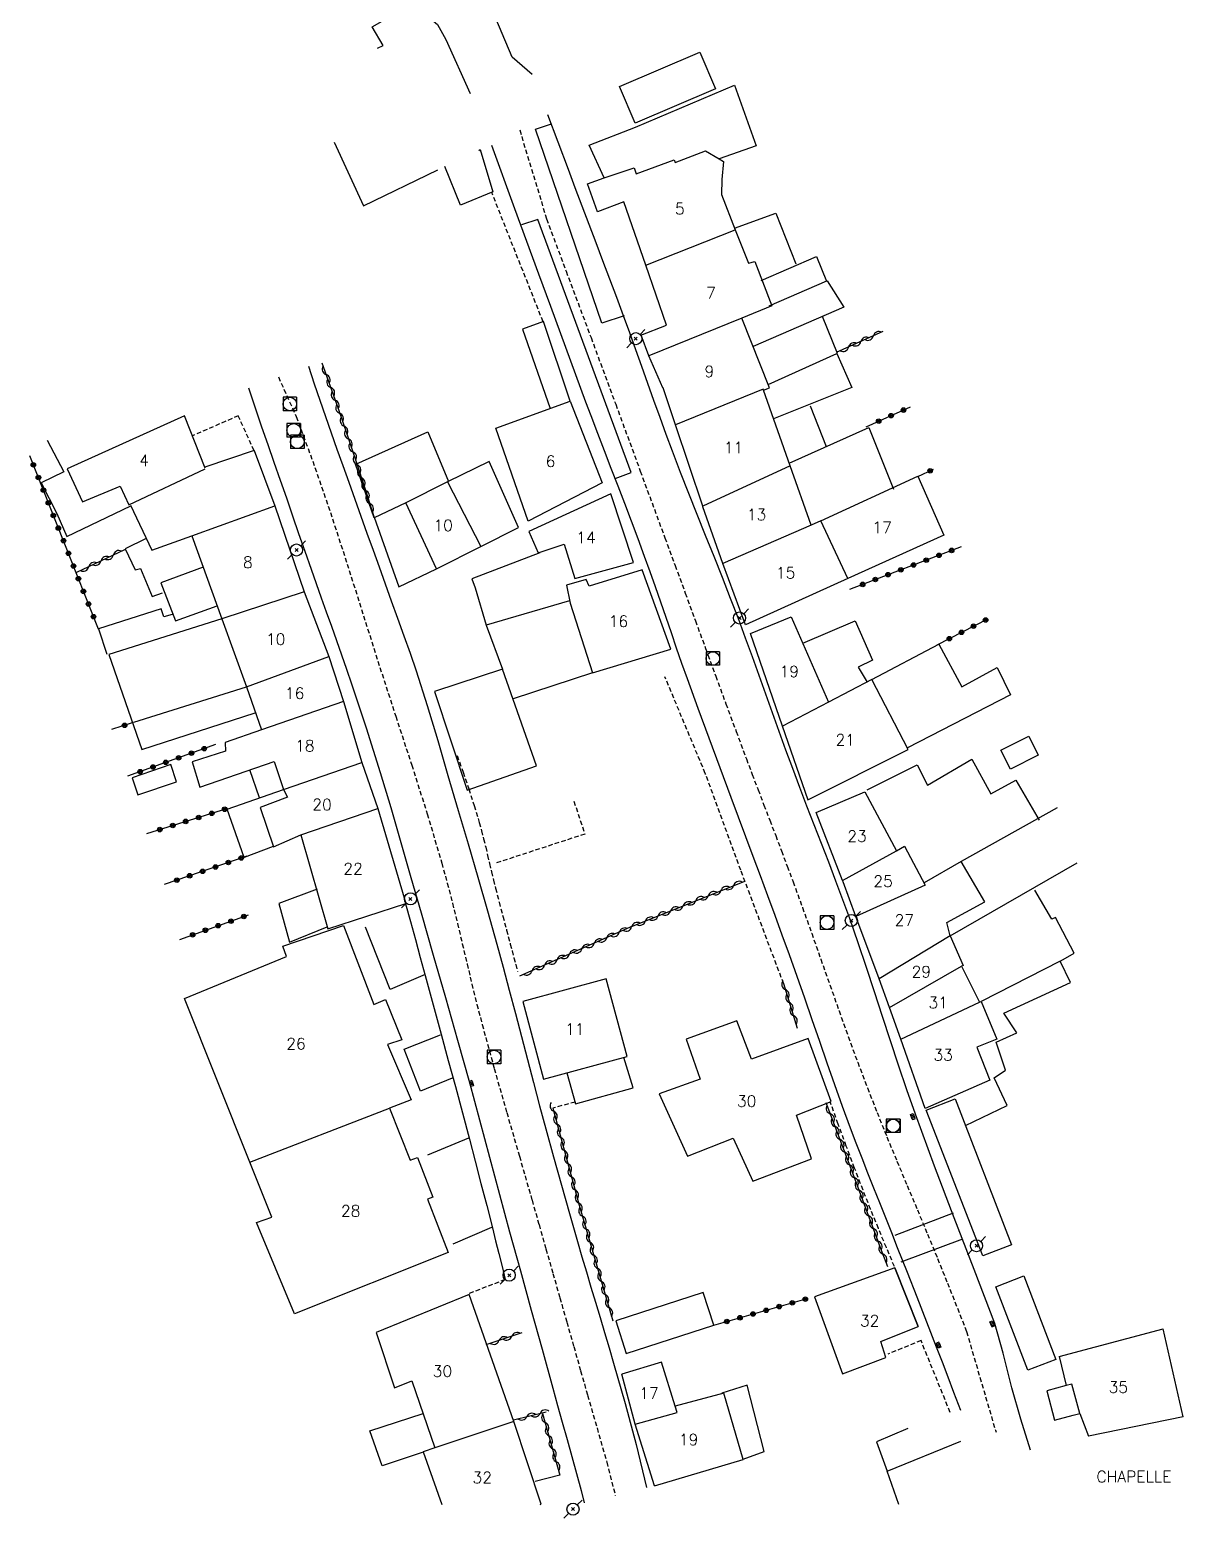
# Model space of a CAD drawing. Header units: millimetres. Extents: x 168000 to 169000, y 125998 to 127000.
# Drawn here: x 168849.2 to 168976.4, y 125998.5 to 126162.6 of the extents above; entities that cross this region are included whole.
import ezdxf
from ezdxf.enums import TextEntityAlignment as Align

# ---------------------------------------------------------------- set-up
doc = ezdxf.new("R2010")
doc.units = ezdxf.units.MM
doc.linetypes.add('DASHED', pattern=[0.75, 0.5, -0.25])
doc.layers.get('0').update_dxf_attribs({"linetype": 'CONTINUOUS'})
for name, color, linetype in [('W0001', 6, 'DASHED'), ('W0014', 7, 'CONTINUOUS'), ('W0017', 7, 'CONTINUOUS'), ('W0020', 2, 'CONTINUOUS'), ('W0021', 2, 'CONTINUOUS'), ('W0101', 7, 'CONTINUOUS'), ('W0104', 1, 'CONTINUOUS'), ('W0112', 1, 'DASHED'), ('W0310', 3, 'CONTINUOUS'), ('W0323', 7, 'CONTINUOUS'), ('W0401', 7, 'CONTINUOUS'), ('W0420', 7, 'CONTINUOUS'), ('W0473', 7, 'CONTINUOUS'), ('W0984', 7, 'CONTINUOUS'), ('W0991', 7, 'CONTINUOUS'), ('W1102', 7, 'CONTINUOUS')]:
    doc.layers.add(name, color=color, linetype=linetype)
doc.styles.get("Standard").update_dxf_attribs({"font": 'romans.shx', "width": 0.85})

# ---------------------------------------------------------------- blocks, each defined once
blk = doc.blocks.new('T473')
for p, q in [((-0.166667, 0.166667), (0.166667, -0.166667)), ((-0.166667, -0.166667), (0.166667, 0.166667)), ((0.500001, 0.500001), (1.000002, 1.000002)), ((-1.000002, -1.000002), (-0.500001, -0.500001))]:
    blk.add_line(p, q)
blk.add_ellipse((0, 0), major_axis=(0.471405, 0.471405), ratio=1, start_param=5.4977871438, end_param=11.780972451)
blk = doc.blocks.new('T420')
for p, q in [((0.75, 0.75), (-0.75, 0.75)), ((-0.75, 0.75), (-0.75, -0.75)), ((0.75, 0.75), (0.75, -0.75)), ((0.75, -0.75), (-0.75, -0.75))]:
    blk.add_line(p, q)
blk.add_ellipse((0, 0), major_axis=(-0.53, 0.53), ratio=1, start_param=3.926991, end_param=10.210176)
blk = doc.blocks.new('T401')
for p, q in [((-0.3, 0.3), (0, 0.3)), ((-0.3, -0.25), (-0.3, 0.3)), ((-0.3, 0.15), (0, 0.15)), ((-0.3, 0), (0, 0)), ((0, 0.3), (0, -0.25)), ((-0.3, -0.15), (0, -0.15)), ((-0.3, -0.25), (-0.3, -0.3)), ((-0.3, -0.3), (0, -0.3)), ((0, -0.3), (0, -0.25))]:
    blk.add_line(p, q)
blk = doc.blocks.new('t310o')
at = {"color": 0, "linetype": 'Continuous'}
for centre, start, end in [((-0.5, 0.38), 216.8699, 323.1304), ((0.5, -0.37), 36.8699, 143.1303)]:
    blk.add_arc(centre, 0.625, start, end, dxfattribs=at)
blk = doc.blocks.new('t323o')
at = {"color": 0, "linetype": 'Continuous'}
for radius in [0.25, 0.15]:
    blk.add_circle((0, 0), radius, dxfattribs=at)

msp = doc.modelspace()

# ---------------------------------------------------------------- linework, layer by layer
at = {"layer": 'W0001'}
for points in [[(168903.21, 126151.53), (168906.17, 126141.73), (168908.32, 126135.97), (168911.07, 126128.64), (168913.79, 126121.29), (168916.5, 126113.93), (168919.21, 126106.58), (168920.34, 126103.53), (168921.46, 126100.48), (168922.58, 126097.43), (168923.7, 126094.38), (168924.82, 126091.33), (168925.94, 126088.28), (168927.07, 126085.23), (168928.2, 126082.19), (168928.84, 126080.49), (168929.49, 126078.8), (168930.13, 126077.11), (168930.78, 126075.42), (168931.43, 126073.73), (168932.07, 126072.04), (168932.71, 126070.35), (168933.35, 126068.65), (168934.38, 126065.81), (168935.4, 126062.97), (168936.4, 126060.12), (168937.41, 126057.27), (168938.41, 126054.43), (168939.43, 126051.58), (168940.47, 126048.75), (168941.54, 126045.92), (168942.6, 126043.22), (168943.69, 126040.52), (168944.8, 126037.84), (168945.92, 126035.16), (168947.05, 126032.48), (168948.17, 126029.8), (168949.28, 126027.11), (168950.36, 126024.41), (168952.47, 126019.05), (168955.65, 126008.18), (168955.73, 126007.97)], [(168876.61, 126124.31), (168878.57, 126119.94), (168880.39, 126115.02), (168882.34, 126109.36), (168884.19, 126103.68), (168885.99, 126097.97), (168887.8, 126092.28), (168889.54, 126086.9), (168891.3, 126081.52), (168893.02, 126076.13), (168894.62, 126070.7), (168895.23, 126068.49), (168895.8, 126066.27), (168896.35, 126064.04), (168896.88, 126061.81), (168897.41, 126059.58), (168897.94, 126057.35), (168898.49, 126055.13), (168899.07, 126052.91), (168900.4, 126048.05), (168901.78, 126043.21), (168903.18, 126038.38), (168904.57, 126033.54), (168905.34, 126030.85), (168906.1, 126028.16), (168906.87, 126025.47), (168907.64, 126022.78), (168908.4, 126020.1), (168909.17, 126017.41), (168909.93, 126014.72), (168910.7, 126012.03), (168912.81, 126004.65), (168913.75, 126000.98)]]:
    msp.add_lwpolyline(points, dxfattribs=at)
at = {"layer": 'W0014'}
for points in [[(168904.59, 126157.63), (168902.39, 126159.56), (168897.57, 126171)], [(168887.52, 126160.55), (168888.16, 126160.83), (168886.93, 126162.9), (168888.8, 126163.98), (168890.6, 126164.67), (168892.65, 126164.45), (168894.14, 126163.16), (168895.07, 126161.51), (168897.76, 126155.57)], [(168959.51, 126005.98), (168958.45, 126009.4), (168957.46, 126012.86), (168957.46, 126012.86), (168957.46, 126012.86), (168956.52, 126016.67), (168955.6, 126019.95), (168955.6, 126019.95), (168955.6, 126019.95), (168955.6, 126019.95), (168955.6, 126019.95), (168955.6, 126019.95), (168955.6, 126019.95), (168953.31, 126025.89), (168951.1, 126031.59), (168948.93, 126037.3), (168946.83, 126043.04), (168945.89, 126045.72), (168944.98, 126048.41), (168944.09, 126051.11), (168943.21, 126053.81), (168942.34, 126056.52), (168941.45, 126059.21), (168940.54, 126061.9), (168939.61, 126064.59), (168938.85, 126066.66), (168938.07, 126068.73), (168937.28, 126070.8), (168936.48, 126072.86), (168935.68, 126074.92), (168934.88, 126076.98), (168934.09, 126079.05), (168933.31, 126081.12), (168932.56, 126083.17), (168931.81, 126085.22), (168931.07, 126087.28), (168930.34, 126089.34), (168929.61, 126091.39), (168928.87, 126093.45), (168928.11, 126095.5), (168927.35, 126097.55), (168926.46, 126099.87), (168925.55, 126102.2), (168924.63, 126104.51), (168923.7, 126106.83), (168922.78, 126109.14), (168921.86, 126111.46), (168920.95, 126113.78), (168920.06, 126116.11), (168919.37, 126117.97), (168918.68, 126119.83), (168918.01, 126121.7), (168917.34, 126123.57), (168916.68, 126125.44), (168916.01, 126127.31), (168915.34, 126129.17), (168914.65, 126131.04), (168913.9, 126133.06), (168913.15, 126135.07), (168912.39, 126137.09), (168911.63, 126139.1), (168910.86, 126141.11), (168910.1, 126143.13), (168909.34, 126145.14), (168908.59, 126147.16), (168906.3, 126153.2)], [(168900.11, 126149.86), (168902.62, 126142.87), (168903.95, 126139.28), (168905.27, 126135.68), (168906.59, 126132.09), (168907.15, 126130.59), (168907.7, 126129.08), (168908.26, 126127.58), (168908.81, 126126.08), (168909.37, 126124.57), (168909.92, 126123.07), (168910.48, 126121.56), (168911.04, 126120.06), (168911.78, 126118.12), (168912.52, 126116.18), (168913.26, 126114.25), (168914.01, 126112.31), (168914.75, 126110.38), (168915.49, 126108.44), (168916.22, 126106.5), (168916.93, 126104.55), (168917.54, 126102.87), (168918.14, 126101.19), (168918.72, 126099.5), (168919.31, 126097.82), (168919.89, 126096.13), (168920.47, 126094.44), (168921.06, 126092.76), (168921.66, 126091.07), (168922.85, 126087.8), (168924.05, 126084.53), (168925.27, 126081.26), (168926.48, 126077.99), (168927.28, 126075.82), (168928.09, 126073.65), (168928.9, 126071.48), (168929.71, 126069.32), (168930.52, 126067.15), (168931.32, 126064.97), (168932.12, 126062.8), (168932.91, 126060.62), (168933.77, 126058.24), (168934.6, 126055.85), (168935.43, 126053.46), (168936.26, 126051.07), (168937.08, 126048.68), (168937.92, 126046.29), (168938.77, 126043.9), (168939.64, 126041.53), (168940.27, 126039.87), (168940.91, 126038.22), (168941.55, 126036.57), (168942.21, 126034.92), (168942.87, 126033.28), (168943.52, 126031.63), (168944.18, 126029.99), (168944.83, 126028.34), (168945.91, 126025.6), (168946.99, 126022.87), (168948.07, 126020.13), (168949.13, 126017.39), (168949.77, 126015.72), (168950.4, 126014.05), (168951.02, 126012.37), (168951.79, 126010.38)], [(168879.91, 126125.5), (168880.54, 126123.56), (168881.17, 126121.76), (168881.8, 126119.95), (168882.43, 126118.15), (168883.06, 126116.35), (168883.7, 126114.55), (168884.36, 126112.69), (168885.03, 126110.82), (168885.7, 126108.95), (168886.37, 126107.09), (168887.04, 126105.22), (168887.72, 126103.36), (168888.38, 126101.49), (168889.05, 126099.62), (168889.74, 126097.7), (168890.44, 126095.77), (168891.12, 126093.85), (168891.78, 126091.91), (168893, 126088.07), (168894.17, 126084.22), (168895.3, 126080.36), (168896.44, 126076.5), (168897.52, 126072.83), (168898.59, 126069.14), (168899.65, 126065.46), (168900.68, 126061.77), (168901.37, 126059.23), (168902.06, 126056.68), (168902.73, 126054.14), (168903.39, 126051.59), (168904.06, 126049.05), (168904.73, 126046.5), (168905.4, 126043.96), (168906.09, 126041.42), (168906.95, 126038.31), (168907.81, 126035.2), (168908.69, 126032.09), (168909.58, 126028.99), (168910.07, 126027.31), (168910.56, 126025.64), (168911.06, 126023.96), (168911.57, 126022.29), (168912.07, 126020.62), (168912.57, 126018.94), (168913.06, 126017.27), (168913.55, 126015.59), (168914.82, 126011.11), (168916.06, 126006.62), (168917.17, 126001.87)], [(168873.3, 126123.12), (168874.74, 126118.8), (168875.43, 126116.84), (168876.12, 126114.89), (168876.81, 126112.93), (168877.49, 126110.96), (168878.16, 126109), (168878.84, 126107.04), (168879.52, 126105.08), (168880.21, 126103.12), (168880.77, 126101.54), (168881.33, 126099.96), (168881.89, 126098.39), (168882.46, 126096.81), (168883.02, 126095.23), (168883.57, 126093.65), (168884.13, 126092.07), (168884.67, 126090.48), (168885.48, 126088.04), (168886.28, 126085.6), (168887.06, 126083.14), (168887.83, 126080.69), (168888.99, 126076.83), (168890.11, 126072.97), (168891.22, 126069.1), (168892.33, 126065.23), (168893.68, 126060.55), (168895.02, 126055.87), (168896.35, 126051.19), (168897.66, 126046.5), (168898.22, 126044.45), (168898.78, 126042.39), (168899.34, 126040.34), (168899.89, 126038.28), (168900.44, 126036.22), (168900.99, 126034.16), (168901.54, 126032.11), (168902.1, 126030.05), (168903.28, 126025.74), (168904.47, 126021.42), (168905.67, 126017.11), (168906.86, 126012.8), (168907.38, 126010.92), (168907.9, 126009.05), (168908.43, 126007.17), (168908.95, 126005.3), (168909.47, 126003.42), (168909.99, 126001.55), (168910.32, 126000.17)], [(168890.63, 126066.23), (168891.17, 126064.25), (168891.71, 126062.28), (168892.25, 126060.31), (168892.78, 126058.33), (168893, 126057.52), (168893.23, 126056.71), (168893.45, 126055.9), (168893.67, 126055.09), (168893.89, 126054.28), (168894.11, 126053.47), (168894.33, 126052.65), (168894.55, 126051.84), (168895.34, 126048.95), (168896.12, 126046.06), (168896.89, 126043.17), (168897.66, 126040.27), (168898.3, 126037.83), (168898.94, 126035.39), (168899.57, 126032.94), (168900.2, 126030.49), (168900.55, 126029.07), (168900.91, 126027.65), (168901.26, 126026.22), (168901.61, 126024.79)]]:
    msp.add_lwpolyline(points, dxfattribs=at)
at = {"layer": 'W0017'}
for points in [[(168892.79, 126058.41), (168888.92, 126056.77), (168886.22, 126063.64)], [(168895.78, 126047.01), (168892.29, 126045.57), (168890.49, 126050.2), (168894.48, 126051.77)], [(168897.55, 126040.37), (168893.03, 126038.49)], [(168895.89, 126028.72), (168900.14, 126030.55)], [(168907.65, 126003.24), (168904.92, 126002.53)]]:
    msp.add_lwpolyline(points, dxfattribs=at)
at = {"layer": 'W0020'}
for points in [[(168950.98, 126032.1), (168944.55, 126029.66)], [(168945.27, 126026.74), (168952.06, 126029.29)]]:
    msp.add_lwpolyline(points, dxfattribs=at)
at = {"layer": 'W0021'}
for points in [[(168914.71, 126131.05), (168912.27, 126130.23), (168904.94, 126151.61), (168906.72, 126152.21)], [(168913.74, 126113.09), (168915.48, 126113.77), (168905.19, 126141.68), (168903.4, 126141.06)]]:
    msp.add_lwpolyline(points, dxfattribs=at)
at = {"layer": 'W0101'}
for points in [[(168912.53, 126146.24), (168910.88, 126149.87), (168915.98, 126151.85), (168926.88, 126156.49), (168929.29, 126149.8), (168925.21, 126148.34)], [(168882.74, 126150.19), (168885.99, 126143.16), (168894.19, 126147.13)], [(168925.21, 126148.34), (168925.69, 126148.05), (168925.49, 126146.08), (168925.45, 126144.43), (168926.98, 126140.52)], [(168917.1, 126136.63), (168914.69, 126143.6), (168911.79, 126142.5), (168911.79, 126142.51), (168910.67, 126145.61), (168912.53, 126146.24)], [(168926.98, 126140.52), (168928.42, 126136.83), (168929.14, 126137.02), (168931, 126132.13), (168927.69, 126130.79)], [(168917.43, 126126.64), (168917.43, 126126.64), (168916.59, 126128.91), (168916.58, 126128.91), (168919.4, 126130.02), (168917.1, 126136.63)], [(168930.09, 126122.84), (168930.75, 126123.1), (168927.69, 126130.79)], [(168920.4, 126119.03), (168919.04, 126123.1), (168919, 126123.09), (168917.43, 126126.64)], [(168933.04, 126114.51), (168930.09, 126122.84)], [(168912.29, 126112.63), (168904.14, 126108.4), (168900.56, 126118.66), (168908.77, 126121.62)], [(168908.77, 126121.62), (168912.29, 126112.63)], [(168868.53, 126114.25), (168866.26, 126120), (168853.33, 126114.17), (168855.01, 126110.54), (168859.16, 126112.27), (168860.12, 126110.21), (168868.54, 126114.16)], [(168923.38, 126110.06), (168920.4, 126119.03)], [(168935.34, 126107.98), (168933.04, 126114.51)], [(168895.26, 126112.73), (168890.65, 126110.41)], [(168895.26, 126112.73), (168898.92, 126105.6)], [(168936.4, 126108.45), (168947.09, 126113.37), (168949.97, 126106.86), (168939.37, 126102.07)], [(168913.25, 126111.43), (168904.22, 126107.26), (168905.23, 126104.93), (168908.11, 126105.88), (168909.29, 126102.1), (168915.77, 126103.84)], [(168915.77, 126103.84), (168913.25, 126111.43)], [(168867.06, 126106.8), (168876.22, 126110.11)], [(168876.22, 126110.11), (168879.46, 126100.62)], [(168894.04, 126103.13), (168890.65, 126110.41)], [(168925.61, 126103.75), (168925.61, 126103.75), (168925.61, 126103.75), (168923.41, 126109.99), (168923.38, 126110.06)], [(168936.4, 126108.45), (168935.33, 126107.98)], [(168867.06, 126106.8), (168870.37, 126097.63)], [(168894.04, 126103.13), (168894.11, 126103.17), (168898.92, 126105.6)], [(168916.72, 126103.04), (168910.86, 126101.23), (168910.55, 126101.98), (168908.37, 126101.33), (168908.78, 126099.36), (168911.23, 126091.68), (168919.88, 126094.28)], [(168919.88, 126094.28), (168916.72, 126103.04)], [(168928.09, 126096.97), (168925.61, 126103.75)], [(168939.37, 126102.07), (168928.09, 126096.97)], [(168879.46, 126100.62), (168882.16, 126093.48)], [(168870.37, 126097.63), (168873.08, 126090.15)], [(168928.65, 126096.02), (168933.15, 126097.85), (168937.24, 126088.43)], [(168932.19, 126085.8), (168928.64, 126096.02)], [(168882.16, 126093.48), (168883.77, 126088.53)], [(168934.98, 126077.69), (168946.05, 126083.22), (168942.02, 126090.93), (168937.24, 126088.43)], [(168873.08, 126090.15), (168874.73, 126085.39)], [(168883.77, 126088.53), (168885.81, 126081.81)], [(168874.73, 126085.39), (168870.72, 126083.99), (168870.78, 126083.05), (168867.1, 126081.86), (168867.94, 126079.07), (168876.13, 126081.92), (168877.18, 126078.82)], [(168935.02, 126077.65), (168932.19, 126085.8)], [(168885.81, 126081.81), (168887.57, 126076.73)], [(168877.18, 126078.82), (168877.62, 126077.98), (168874.61, 126076.85), (168876.05, 126072.5), (168879.09, 126073.81)], [(168935.91, 126076.28), (168941.25, 126078.56), (168944.74, 126072.07)], [(168887.57, 126076.73), (168890.67, 126066.24)], [(168938.81, 126068.78), (168935.91, 126076.28)], [(168879.09, 126073.81), (168882.05, 126063.46), (168890.67, 126066.24)], [(168944.74, 126072.07), (168945.64, 126072.57), (168947.92, 126068.29)], [(168950.67, 126062.68), (168950.31, 126064.15), (168954.49, 126066.42), (168951.88, 126070.88), (168947.79, 126068.54)], [(168940.28, 126064.83), (168938.87, 126068.63), (168938.81, 126068.78)], [(168942.85, 126057.95), (168942.86, 126057.95), (168942.85, 126057.95), (168940.28, 126064.83)], [(168873.45, 126037.75), (168866.24, 126055.78), (168877.51, 126060.39), (168877.08, 126061.56), (168883.8, 126063.82), (168887.13, 126055.13), (168888.42, 126055.66), (168890.23, 126051.22), (168888.64, 126050.71), (168891.26, 126044.61), (168888.85, 126043.69)], [(168950.67, 126062.68), (168952.09, 126059.4), (168951.9, 126059.33)], [(168951.9, 126059.33), (168953.9, 126055.38)], [(168905.85, 126046.89), (168915.05, 126049.38), (168912.74, 126057.94), (168903.54, 126055.45)], [(168943.98, 126054.77), (168942.85, 126057.95)], [(168903.54, 126055.45), (168905.85, 126046.89)], [(168953.9, 126055.38), (168954.08, 126055.46), (168955.81, 126051.3), (168953.61, 126050.41), (168955.02, 126046.77), (168947.91, 126043.64)], [(168935.02, 126051.35), (168928.77, 126049.09), (168927.14, 126053.3), (168921.57, 126051.28), (168923.1, 126046.9), (168918.57, 126045.27), (168921.71, 126038.41), (168926.76, 126040.37), (168928.9, 126035.62), (168935.39, 126038.11), (168933.71, 126042.93), (168937.53, 126044.41)], [(168945.21, 126051.31), (168945.21, 126051.31), (168943.98, 126054.77)], [(168937.53, 126044.41), (168935.02, 126051.35)], [(168947.91, 126043.64), (168945.21, 126051.31), (168945.21, 126051.31)], [(168888.85, 126043.69), (168891.14, 126037.95), (168891.94, 126038.23), (168893.63, 126033.88), (168893.04, 126033.66), (168895.31, 126027.76)], [(168895.32, 126027.76), (168878.39, 126021.02), (168874.18, 126031.07), (168875.88, 126031.66), (168873.45, 126037.75)], [(168944.58, 126026.09), (168935.71, 126022.9), (168938.8, 126014.4), (168943.56, 126016.2), (168943.01, 126017.97), (168947.15, 126019.6)], [(168902.55, 126009.14), (168897.62, 126023.15), (168887.38, 126018.95), (168889.39, 126012.86), (168891.31, 126013.64), (168893.86, 126006.24)], [(168962.67, 126016.29), (168974.16, 126019.34)], [(168920.35, 126010.82), (168918.83, 126015.7), (168914.46, 126014.35)], [(168962.67, 126016.29), (168963.44, 126013.11)], [(168915.94, 126008.83), (168914.46, 126014.35)], [(168918.06, 126002.03), (168927.84, 126004.94), (168925.7, 126012.27), (168920.35, 126010.82)], [(168963.44, 126013.1), (168961.31, 126012.53)], [(168961.31, 126012.53), (168962.18, 126009.29), (168964.23, 126009.83)], [(168964.23, 126009.83), (168964.95, 126010.03), (168964.08, 126013.27), (168963.44, 126013.1)], [(168905.56, 126000.04), (168902.55, 126009.14)], [(168918.06, 126002.03), (168915.93, 126008.84), (168915.94, 126008.83)], [(168964.95, 126010.03), (168965.91, 126007.53)], [(168976.36, 126009.65), (168965.91, 126007.53)], [(168893.86, 126006.24), (168892.56, 126005.8), (168894.63, 126000)], [(168945, 126000), (168943.71, 126003.66), (168951.85, 126006.99)], [(168905.45, 126000), (168905.56, 126000.04)]]:
    msp.add_lwpolyline(points, dxfattribs=at)
for points in [[(168893.82, 126089.62), (168897.41, 126078.74), (168905.06, 126081.41), (168901.33, 126092.1)], [(168947.15, 126019.6), (168944.58, 126026.09), (168947.15, 126019.6)]]:
    msp.add_lwpolyline(points, close=True, dxfattribs=at)
at = {"layer": 'W0104'}
for points in [[(168914.2, 126156.32), (168923.08, 126160.12), (168924.8, 126156.07), (168915.92, 126152.28)], [(168956.25, 126083.15), (168959.32, 126084.71), (168960.38, 126082.62), (168957.31, 126081.06)], [(168864.73, 126081.56), (168860.47, 126080.12), (168861.11, 126078.22), (168865.38, 126079.66)], [(168954.25, 126027.4), (168948.02, 126043.48), (168951.2, 126044.71), (168957.43, 126028.63)], [(168959.23, 126014.8), (168955.7, 126024), (168958.8, 126025.19), (168962.33, 126015.99)], [(168914.96, 126016.64), (168924.61, 126019.76), (168923.44, 126023.35), (168913.8, 126020.23)]]:
    msp.add_lwpolyline(points, close=True, dxfattribs=at)
for points in [[(168898.69, 126149.28), (168898.85, 126149.37)], [(168898.85, 126149.37), (168898.85, 126149.37), (168900.24, 126144.7)], [(168900.24, 126144.7), (168896.67, 126143.26), (168894.94, 126147.49)], [(168926.9, 126140.7), (168931.46, 126142.37), (168933.66, 126136.79)], [(168929.82, 126134.94), (168935.92, 126137.58), (168937.05, 126134.88), (168930.68, 126132.09)], [(168937.12, 126134.91), (168938.94, 126132.01), (168928.94, 126127.65)], [(168905.85, 126130.4), (168903.52, 126129.56), (168906.56, 126120.83)], [(168908.77, 126121.62), (168905.85, 126130.4)], [(168936.56, 126131.01), (168938.2, 126126.92)], [(168930.6, 126123.47), (168938.18, 126126.9), (168939.83, 126123.14), (168931.2, 126119.69)], [(168935.24, 126121.12), (168937.01, 126116.65)], [(168851.13, 126117.32), (168852.95, 126113.83)], [(168885.13, 126114.69), (168893.09, 126118.24), (168895.37, 126112.78)], [(168932.93, 126114.78), (168941.69, 126118.73), (168944.41, 126111.93)], [(168873.92, 126116.2), (168868.49, 126114.37)], [(168873.92, 126116.2), (168876.22, 126110.11)], [(168887.18, 126108.78), (168885.12, 126114.69)], [(168898.92, 126105.6), (168903.09, 126107.71), (168899.86, 126114.97), (168895.26, 126112.73)], [(168852.95, 126113.83), (168850.47, 126112.63), (168852.17, 126109.25), (168853.28, 126106.72), (168860.34, 126110.09)], [(168860.31, 126110.15), (168862.64, 126105.2), (168867.06, 126106.8)], [(168890.65, 126110.41), (168887.18, 126108.78)], [(168887.15, 126108.84), (168889.88, 126101.18)], [(168862.02, 126106.51), (168859.71, 126105.35), (168860.8, 126103.04), (168861.41, 126103.2), (168862.7, 126100.1), (168863.84, 126100.49)], [(168905.43, 126104.91), (168897.95, 126102.03), (168898.31, 126101.07), (168899.51, 126096.94)], [(168868.31, 126103.34), (168863.66, 126101.6), (168865.27, 126097.42), (168869.85, 126099.08)], [(168889.88, 126101.18), (168894.04, 126103.13)], [(168908.69, 126099.63), (168899.51, 126096.94)], [(168864.89, 126098.1), (168863.96, 126097.84), (168863.67, 126098.74), (168856.79, 126096.53), (168857.68, 126093.74)], [(168870.37, 126097.63), (168857.93, 126093.71), (168861.54, 126083.22), (168874.05, 126087.28)], [(168899.51, 126096.94), (168901.33, 126092.1)], [(168934.41, 126094.96), (168940.2, 126097.41), (168942.09, 126093.06), (168940.54, 126092.32), (168941.52, 126090.67)], [(168942.02, 126090.93), (168949.43, 126094.84), (168951.95, 126090.15), (168955.84, 126092.26), (168957.31, 126089.26), (168945.95, 126083.41)], [(168911.23, 126091.68), (168902.48, 126088.81)], [(168860.67, 126086.26), (168873.08, 126090.15)], [(168941.51, 126078.8), (168947.04, 126081.54), (168948.17, 126079.29), (168953.06, 126082.15), (168955.14, 126078.34), (168957.89, 126079.85), (168960.48, 126075.44)], [(168874.54, 126077.9), (168873.46, 126080.99)], [(168876.04, 126072.52), (168872.85, 126071.33), (168870.96, 126076.66), (168877.18, 126078.82)], [(168962.45, 126076.78), (168951.88, 126070.88)], [(168950.67, 126062.68), (168964.66, 126070.73)], [(168880.87, 126067.84), (168876.64, 126066.26), (168877.84, 126061.99), (168882, 126063.66)], [(168962.86, 126059.92), (168964.33, 126060.76), (168962.29, 126064.71), (168961.86, 126064.54), (168959.99, 126067.71)], [(168955.53, 126047.03), (168956.77, 126047.89), (168955.73, 126050.96), (168958, 126051.99), (168956.59, 126054.17), (168963.94, 126057.55), (168962.8, 126059.88), (168954.1, 126055.43)], [(168908.42, 126047.57), (168909.36, 126044.18), (168915.72, 126045.91), (168914.69, 126049.28)], [(168952.34, 126041.77), (168956.94, 126043.98), (168955.53, 126047.03)], [(168927.83, 126004.98), (168930.15, 126005.82), (168928.3, 126013.14), (168925.48, 126012.27), (168925.49, 126012.21)], [(168892.57, 126005.76), (168888.05, 126004.27), (168886.69, 126008.13), (168892.56, 126010.01)], [(168945.99, 126008.38), (168942.53, 126006.9), (168943.71, 126003.66)]]:
    msp.add_lwpolyline(points, dxfattribs=at)
at = {"layer": 'W0112'}
for points in [[(168905.79, 126130.39), (168900.12, 126144.65)], [(168872.18, 126120.02), (168867.12, 126117.81)], [(168873.93, 126116.17), (168872.18, 126120.02)], [(168932.31, 126057.4), (168927.59, 126069.91), (168923.67, 126080.6), (168919.22, 126091.23)], [(168896.31, 126082.56), (168896.97, 126080.73), (168897.6, 126078.89), (168898.19, 126077.04), (168898.75, 126075.18), (168899, 126074.28), (168899.23, 126073.38), (168899.46, 126072.47), (168899.67, 126071.56), (168899.89, 126070.65), (168900.1, 126069.75), (168900.32, 126068.84), (168900.55, 126067.94), (168900.94, 126066.4), (168901.35, 126064.86), (168901.76, 126063.32), (168902.17, 126061.78), (168902.37, 126061.03), (168902.57, 126060.27), (168902.77, 126059.52), (168902.97, 126058.76)], [(168909.18, 126077.54), (168910.39, 126073.91), (168900.64, 126070.72)], [(168909.31, 126044.36), (168906.86, 126043.69)], [(168944.52, 126026.22), (168943.63, 126028.32), (168942.75, 126030.43), (168941.9, 126032.54), (168941.06, 126034.66), (168940.13, 126037.08), (168939.21, 126039.51), (168938.32, 126041.94), (168937.44, 126044.38)], [(168901.61, 126024.79), (168897.55, 126023.21)], [(168950.67, 126010.14), (168947.45, 126018.06), (168943.8, 126016.57)]]:
    msp.add_lwpolyline(points, dxfattribs=at)
at = {"layer": 'W0310'}
for points in [[(168943.26, 126129.3), (168938.09, 126126.99)], [(168881.4, 126125.85), (168881.91, 126124.43), (168882.53, 126122.68), (168883.15, 126120.92), (168884.17, 126117.93), (168885.17, 126114.93), (168886.16, 126111.93), (168887.13, 126108.92)], [(168859.65, 126105.26), (168854.34, 126102.74)], [(168915.66, 126063.74), (168928.03, 126068.73)], [(168915.66, 126063.74), (168903.2, 126058.24)], [(168933.84, 126052.46), (168932.31, 126057.4)], [(168906.86, 126043.69), (168909.77, 126033), (168913.46, 126020.25)], [(168943.79, 126026.2), (168943, 126028.29), (168942.22, 126030.37), (168941.44, 126032.45), (168940.66, 126034.54), (168939.74, 126036.98), (168938.83, 126039.41), (168937.91, 126041.85), (168937, 126044.29)], [(168903.45, 126018.9), (168899.49, 126017.61)], [(168902.53, 126009.31), (168906.14, 126010.2)], [(168905.73, 126010.01), (168907.65, 126003.24)]]:
    msp.add_lwpolyline(points, dxfattribs=at)
at = {"layer": 'W0323'}
for points in [[(168941.42, 126118.81), (168946.3, 126120.99)], [(168856.77, 126096.48), (168849.2, 126115.62)], [(168947.1, 126113.32), (168948.81, 126114.12)], [(168939.62, 126100.9), (168951.92, 126105.6)], [(168949.24, 126094.76), (168954.83, 126097.64)], [(168860.47, 126086.18), (168858.22, 126085.42)], [(168869.69, 126083.77), (168859.96, 126080.29)], [(168862.1, 126073.96), (168870.93, 126076.71)], [(168873.12, 126071.47), (168864, 126068.33)], [(168865.74, 126062.28), (168873.31, 126065)], [(168924.61, 126019.76), (168934.91, 126022.69)]]:
    msp.add_lwpolyline(points, dxfattribs=at)
at = {"layer": 'W1102'}
for points in [[(168912.53, 126146.24), (168915.84, 126147.35), (168916.04, 126146.69), (168920.25, 126148.23), (168920.36, 126147.93), (168923.71, 126149.24), (168925.21, 126148.34)], [(168917.1, 126136.63), (168926.98, 126140.52)], [(168927.69, 126130.79), (168917.43, 126126.64)], [(168930.09, 126122.84), (168930.05, 126122.96), (168920.4, 126119.03)], [(168933.04, 126114.51), (168923.38, 126110.06)], [(168935.33, 126107.98), (168925.61, 126103.75)], [(168939.37, 126102.07), (168936.4, 126108.45)], [(168879.46, 126100.62), (168870.37, 126097.63)], [(168873.08, 126090.15), (168882.16, 126093.48)], [(168883.77, 126088.53), (168874.73, 126085.39)], [(168937.24, 126088.43), (168932.19, 126085.8)], [(168877.18, 126078.82), (168885.81, 126081.81)], [(168879.09, 126073.81), (168887.57, 126076.73)], [(168938.81, 126068.78), (168944.74, 126072.07)], [(168947.92, 126068.29), (168940.28, 126064.83)], [(168950.67, 126062.68), (168942.85, 126057.95)], [(168943.98, 126054.77), (168951.9, 126059.33)], [(168945.21, 126051.31), (168953.9, 126055.38)], [(168873.45, 126037.75), (168888.85, 126043.69)], [(168976.36, 126009.65), (168974.16, 126019.34)], [(168915.93, 126008.84), (168920.56, 126010.15), (168920.35, 126010.82)], [(168902.55, 126009.14), (168893.86, 126006.24)]]:
    msp.add_lwpolyline(points, dxfattribs=at)

# ---------------------------------------------------------------- block references
at = {"layer": 'W0310'}
for p, rotation in [((168940.83, 126128.21), 204.0885651842319), ((168942.2, 126128.83), 204.0885651842319), ((168939.46, 126127.6), 204.0885651842319), ((168881.87, 126124.56), 289.7737523609983), ((168882.37, 126123.15), 289.5349951930892), ((168882.86, 126121.73), 289.186768482985), ((168883.35, 126120.31), 288.8390403349493), ((168883.84, 126118.89), 288.8390403349493), ((168884.32, 126117.47), 288.5371545116748), ((168884.8, 126116.05), 288.5371545116748), ((168885.27, 126114.63), 288.2352703952014), ((168885.74, 126113.2), 288.2352703952014), ((168886.21, 126111.78), 287.9333879866039), ((168886.67, 126110.35), 287.9333879866039), ((168855.69, 126103.38), 205.3364457094326), ((168857.05, 126104.03), 205.3364457094326), ((168858.4, 126104.67), 205.3364457094326), ((168925.4, 126067.67), 21.95857180074047), ((168926.79, 126068.23), 21.95857180074047), ((168921.23, 126065.98), 21.95857180074047), ((168922.62, 126066.55), 21.95857180074047), ((168924.01, 126067.11), 21.95857180074047), ((168917.06, 126064.3), 21.95857180074047), ((168918.45, 126064.86), 21.95857180074047), ((168919.84, 126065.42), 21.95857180074047), ((168912.81, 126062.48), 203.8275580753409), ((168914.18, 126063.08), 203.8275580753409), ((168915.55, 126063.69), 203.8275580753409), ((168910.06, 126061.27), 203.8275580753409), ((168911.43, 126061.87), 203.8275580753409), ((168905.95, 126059.45), 203.8275580753409), ((168907.32, 126060.05), 203.8275580753409), ((168908.69, 126060.66), 203.8275580753409), ((168904.57, 126058.84), 203.8275580753409), ((168932.51, 126056.76), 107.1768660556566), ((168932.95, 126055.32), 107.1768660556566), ((168933.4, 126053.89), 107.1768660556566), ((168906.95, 126043.35), 285.2374366401938), ((168937.46, 126043.05), 110.6237034758449), ((168907.34, 126041.9), 285.2374366401938), ((168937.99, 126041.65), 110.6090824324409), ((168907.74, 126040.46), 285.2374366401938), ((168908.13, 126039.01), 285.2374366401938), ((168938.52, 126040.24), 110.6090824324409), ((168908.53, 126037.56), 285.2374366401938), ((168939.04, 126038.84), 110.5944589974361), ((168939.57, 126037.44), 110.5944589974361), ((168908.92, 126036.11), 285.2374366401938), ((168940.1, 126036.03), 110.5798331706672), ((168909.31, 126034.67), 285.2374366401938), ((168940.63, 126034.63), 110.5798331706672), ((168909.71, 126033.22), 285.2374366401938), ((168941.15, 126033.22), 110.5652001259734), ((168910.12, 126031.78), 286.1654005554889), ((168941.68, 126031.82), 110.5505614905432), ((168910.54, 126030.34), 286.1654005554889), ((168942.21, 126030.41), 110.5505614905432), ((168910.96, 126028.9), 286.1654005554889), ((168942.73, 126029.01), 110.5359243957163), ((168943.26, 126027.6), 110.5212888394858), ((168911.37, 126027.46), 286.1654005554889), ((168911.79, 126026.02), 286.1654005554889), ((168912.21, 126024.58), 286.1654005554889), ((168912.63, 126023.13), 286.1654005554889), ((168913.05, 126021.69), 286.1654005554889), ((168902.34, 126018.54), 198.0482614070056), ((168900.92, 126018.07), 198.0482614070056), ((168905.45, 126010.03), 13.80363144955303), ((168903.99, 126009.67), 13.80363144955303), ((168906.02, 126009.02), 285.7821158968716), ((168906.42, 126007.57), 285.7821158968716), ((168906.83, 126006.13), 285.7821158968716), ((168907.24, 126004.69), 285.7821158968716)]:
    msp.add_blockref('t310o', p, dxfattribs=dict(at, rotation=rotation))
at = {"layer": 'W0323'}
for p, rotation in [((168945.52, 126120.65), 24.09072448839132), ((168942.79, 126119.42), 24.09072448839132), ((168944.15, 126120.03), 24.09072448839132), ((168849.59, 126114.61), 111.5899716445602), ((168948.46, 126113.96), 25.2151795242677), ((168850.15, 126113.22), 111.5899716445602), ((168850.7, 126111.82), 111.5899716445602), ((168851.25, 126110.43), 111.5899716445602), ((168851.8, 126109.03), 111.5899716445602), ((168852.35, 126107.64), 111.5899716445602), ((168852.91, 126106.25), 111.5899716445602), ((168853.46, 126104.85), 111.5899716445602), ((168948.03, 126104.11), 20.90668644129273), ((168949.43, 126104.64), 20.90668644129273), ((168950.83, 126105.18), 20.90668644129273), ((168854.01, 126103.46), 111.5899716445602), ((168854.56, 126102.06), 111.5899716445602), ((168943.82, 126102.5), 20.90668644129273), ((168945.23, 126103.04), 20.90668644129273), ((168946.63, 126103.57), 20.90668644129273), ((168855.11, 126100.67), 111.5899716445602), ((168941.02, 126101.43), 20.90668644129273), ((168942.42, 126101.97), 20.90668644129273), ((168855.67, 126099.27), 111.5899716445602), ((168856.22, 126097.88), 111.5899716445602), ((168954.57, 126097.51), 27.29481616329695), ((168951.91, 126096.14), 27.29481616329695), ((168953.24, 126096.82), 27.29481616329695), ((168950.57, 126095.45), 27.29481616329695), ((168859.65, 126085.9), 198.6025606485242), ((168867.02, 126082.82), 199.7071978766926), ((168868.43, 126083.32), 199.7071978766926), ((168861.37, 126080.79), 199.7071978766926), ((168862.78, 126081.3), 199.7071978766926), ((168864.19, 126081.81), 199.7071978766926), ((168865.61, 126082.31), 199.7071978766926), ((168869.26, 126076.19), 17.31829673032605), ((168870.69, 126076.64), 17.31829673032605), ((168863.53, 126074.4), 17.31829673032605), ((168864.96, 126074.85), 17.31829673032605), ((168866.39, 126075.3), 17.31829673032605), ((168867.82, 126075.74), 17.31829673032605), ((168872.51, 126071.26), 198.9615146308931), ((168866.83, 126069.31), 198.9615146308931), ((168868.25, 126069.79), 198.9615146308931), ((168869.67, 126070.28), 198.9615146308931), ((168871.09, 126070.77), 198.9615146308931), ((168865.41, 126068.82), 198.9615146308931), ((168872.8, 126064.81), 19.7023019830968), ((168867.15, 126062.79), 19.7023019830968), ((168868.56, 126063.3), 19.7023019830968), ((168869.97, 126063.8), 19.7023019830968), ((168871.38, 126064.31), 19.7023019830968), ((168931.82, 126021.81), 15.86679083937674), ((168933.26, 126022.22), 15.86679083937674), ((168934.7, 126022.63), 15.86679083937674), ((168926.05, 126020.17), 15.86679083937674), ((168927.49, 126020.58), 15.86679083937674), ((168928.93, 126020.99), 15.86679083937674), ((168930.38, 126021.4), 15.86679083937674)]:
    msp.add_blockref('t323o', p, dxfattribs=dict(at, rotation=rotation))
at = {"layer": 'W0401'}
for p, rotation in [((168897.74, 126046.35), 195.4833098394106), ((168946.69, 126042.81), 19.72352724833315), ((168955.43, 126019.95), 21.46388676960908), ((168949.25, 126017.49), 201.053493032096)]:
    msp.add_blockref('T401', p, dxfattribs=dict(at, rotation=rotation))
at = {"layer": 'W0420'}
for p in [(168877.87, 126121.32), (168878.3, 126118.42), (168878.68, 126117.15), (168924.5, 126093.26), (168937.08, 126064.15), (168900.37, 126049.33), (168944.36, 126041.74), (168944.4, 126041.74)]:
    msp.add_blockref('T420', p, dxfattribs=at)
at = {"layer": 'W0473'}
for p in [(168916.01, 126128.52), (168878.61, 126105.22), (168927.45, 126097.73), (168891.16, 126066.76), (168939.77, 126064.37), (168953.57, 126028.52), (168902.05, 126025.27), (168909.09, 125999.48)]:
    msp.add_blockref('T473', p, dxfattribs=at)

# ---------------------------------------------------------------- texts
at = {"layer": 'W0984'}
msp.add_text('CHAPELLE ', height=1.25, dxfattribs=at).set_placement((168971.35, 126003.06), align=Align.MIDDLE_CENTER)
at = {"layer": 'W0991'}
for s, p in [('5', (168920.87, 126142.86)), ('7', (168924.3, 126133.58)), ('9', (168924.11, 126124.91)), ('4', (168861.8, 126115.1)), ('6', (168906.6, 126115.01)), ('11', (168926.78, 126116.51)), ('13', (168929.32, 126109.13)), ('10', (168894.77, 126107.93)), ('17', (168943.16, 126107.72)), ('14', (168910.52, 126106.59)), ('8', (168873.23, 126103.87)), ('15', (168932.53, 126102.71)), ('16', (168914.09, 126097.36)), ('10', (168876.31, 126095.39)), ('19', (168932.93, 126091.83)), ('16', (168878.4, 126089.43)), ('21', (168939.1, 126084.29)), ('18', (168879.52, 126083.64)), ('20', (168881.42, 126077.16)), ('23', (168940.4, 126073.67)), ('22', (168884.84, 126070.09)), ('25', (168943.27, 126068.7)), ('27', (168945.61, 126064.41)), ('29', (168947.49, 126058.73)), ('31', (168949.35, 126055.32)), ('11', (168909.29, 126052.41)), ('26', (168878.55, 126050.79)), ('33', (168949.89, 126049.55)), ('30', (168928.23, 126044.46)), ('28', (168884.58, 126032.35)), ('32', (168941.79, 126020.25)), ('30', (168894.69, 126014.69)), ('17', (168917.46, 126012.27)), ('35', (168969.21, 126012.93)), ('19', (168921.83, 126007.15)), ('32', (168899.08, 126002.96))]:
    msp.add_text(s, height=1.25, dxfattribs=at).set_placement(p, align=Align.MIDDLE_CENTER)

doc.saveas('drawing.dxf')
